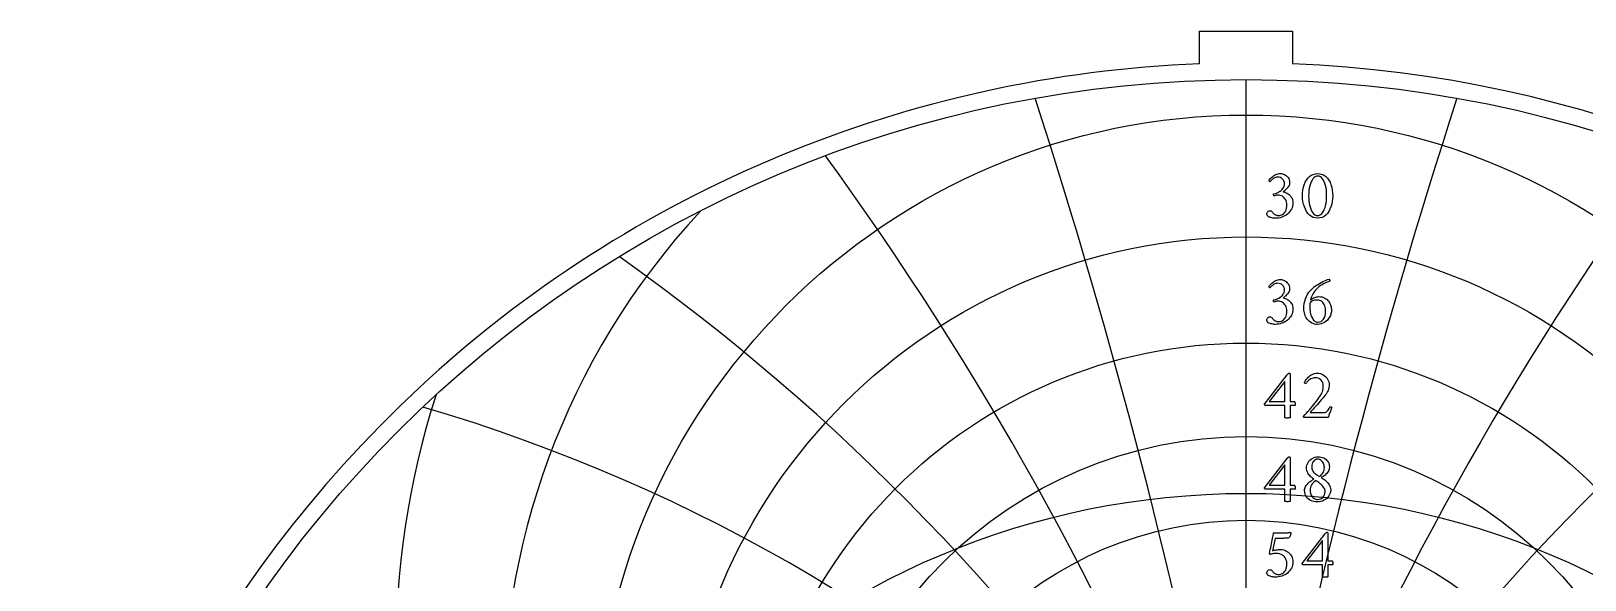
# Model space of a CAD drawing. Header units: millimetres. Extents: x -55 to 55, y -55 to 56.
# Drawn here: x -54.8 to 15.3, y 31.4 to 56.2 of the extents above; entities that cross this region are included whole.
import ezdxf

# ---------------------------------------------------------------- set-up
doc = ezdxf.new("R2010")
doc.units = ezdxf.units.MM
for name, color, linetype in [('CUT_OUTER', 1, 'Continuous'), ('ENGRAVE', 7, 'Continuous'), ('ENGRAVE_FINE', 8, 'Continuous'), ('TEXT', 5, 'Continuous')]:
    doc.layers.add(name, color=color, linetype=linetype)

msp = doc.modelspace()

# ---------------------------------------------------------------- linework, layer by layer
at = {"layer": 'CUT_OUTER'}
for points in [[(-2.1, 56.19), (2.1, 56.19), (2.1, 54.7095)], [(-2.1, 54.7095), (-2.1, 56.19)]]:
    msp.add_lwpolyline(points, dxfattribs=at)
for centre, radius, start, end in [((-0.0002, -0.0001), 54.7499, 132.890359, 87.801582), ((-0.0009, 0.0013), 54.7484, 92.19735, 132.890919)]:
    msp.add_arc(centre, radius, start, end, dxfattribs=at)
at = {"layer": 'ENGRAVE'}
msp.add_lwpolyline([(0, -54), (0, 54)], dxfattribs=at)
for centre, radius in [((0, 0), 54), ((0, 23.0863), 29.319), ((0, 21.284), 25.6242), ((0, 19.8271), 22.2988), ((0, 18.6445), 19.2615), ((0, 0), 35.3478), ((0, 17.6847), 16.4503)]:
    msp.add_circle(centre, radius, dxfattribs=at)
for centre, radius, start, end in [((0, 25.334), 33.4947, 137.236305, 42.763695), ((0, 28.1719), 38.3077, 162.33792, 17.66208)]:
    msp.add_arc(centre, radius, start, end, dxfattribs=at)
at = {"layer": 'ENGRAVE_FINE'}
for centre, radius, start, end in [((-278.6826, -34.135), 282.9817, 4.048864, 17.967306), ((-278.6826, -34.135), 282.9817, 4.048864, 17.967306), ((278.6826, -34.135), 282.9817, 162.032694, 175.951136), ((278.6826, -34.135), 282.9817, 162.032694, 175.951136), ((-135.009, -34.135), 143.6736, 8.149817, 36.122961), ((-135.009, -34.135), 143.6736, 8.149817, 36.122961), ((135.009, -34.135), 143.6736, 143.877039, 171.850183), ((135.009, -34.135), 143.6736, 143.877039, 171.850183), ((-85.1117, -34.135), 98.2785, 12.357385, 54.648053), ((-85.1117, -34.135), 98.2785, 12.357385, 54.648053), ((85.1117, -34.135), 98.2785, 125.351947, 167.642615), ((85.1117, -34.135), 98.2785, 125.351947, 167.642615), ((-58.5619, -34.135), 76.4471, 16.731177, 73.695482), ((-58.5619, -34.135), 76.4471, 16.731177, 73.695482), ((58.5619, -34.135), 76.4471, 106.304518, 163.268823), ((58.5619, -34.135), 76.4471, 106.304518, 163.268823)]:
    msp.add_arc(centre, radius, start, end, dxfattribs=at)
at = {"layer": 'TEXT'}
for points in [[(1.5553, 49.7685), (1.5962, 49.7656), (1.6391, 49.7569), (1.684, 49.7425), (1.7309, 49.7222), (1.7771, 49.6964), (1.8199, 49.6651), (1.8593, 49.6285), (1.8954, 49.5865), (1.9254, 49.5394), (1.9469, 49.4875), (1.9597, 49.4308), (1.964, 49.3693), (1.9609, 49.3208), (1.9517, 49.2743), (1.9362, 49.2298), (1.9145, 49.1873), (1.8886, 49.1472), (1.8602, 49.1098), (1.8295, 49.0753), (1.7964, 49.0436), (1.7629, 49.0148), (1.7313, 48.9893), (1.7015, 48.9669), (1.6734, 48.9478), (1.7189, 48.9384), (1.766, 48.923), (1.8147, 48.9017), (1.865, 48.8743), (1.9142, 48.8411), (1.9596, 48.8021), (2.0013, 48.7572), (2.0391, 48.7067), (2.0705, 48.6503), (2.093, 48.5881), (2.1064, 48.5201), (2.1109, 48.4464), (2.1066, 48.3684), (2.0938, 48.2943), (2.0723, 48.2239), (2.0423, 48.1574), (2.0051, 48.0951), (1.9624, 48.0376), (1.9141, 47.9849), (1.8602, 47.937), (1.8019, 47.8942), (1.7401, 47.8568), (1.6749, 47.8247), (1.6064, 47.7981), (1.5357, 47.7771), (1.4642, 47.7622), (1.392, 47.7532), (1.3189, 47.7502), (1.2867, 47.7513), (1.2507, 47.7546), (1.2109, 47.7601), (1.1672, 47.7677), (1.1228, 47.7778), (1.0806, 47.7905), (1.0406, 47.8058), (1.0028, 47.8236), (0.9956, 47.83), (0.9868, 47.8396), (0.9764, 47.8524), (0.9645, 47.8683), (0.9533, 47.8861), (0.9453, 47.9043), (0.9405, 47.9228), (0.9389, 47.9418), (0.9414, 47.9737), (0.9489, 48.0025), (0.9614, 48.028), (0.9788, 48.0504), (0.9995, 48.0685), (1.0215, 48.0815), (1.045, 48.0893), (1.0698, 48.0919), (1.1001, 48.0888), (1.1269, 48.0795), (1.1504, 48.0641), (1.1704, 48.0424), (1.1889, 48.0183), (1.2076, 47.9957), (1.2264, 47.9744), (1.2455, 47.9546), (1.2689, 47.9339), (1.2946, 47.9166), (1.3224, 47.9028), (1.3525, 47.8923), (1.3835, 47.8846), (1.4143, 47.8791), (1.445, 47.8758), (1.4754, 47.8747), (1.517, 47.8776), (1.5589, 47.8863), (1.6009, 47.9008), (1.6431, 47.921), (1.6837, 47.948), (1.7209, 47.9825), (1.7548, 48.0246), (1.7852, 48.0743), (1.8103, 48.1323), (1.8283, 48.1993), (1.8391, 48.2752), (1.8427, 48.3602), (1.8391, 48.4221), (1.8283, 48.4803), (1.8103, 48.5347), (1.7852, 48.5853), (1.7544, 48.6315), (1.7193, 48.6727), (1.6801, 48.7089), (1.6367, 48.7402), (1.5905, 48.7653), (1.5429, 48.7833), (1.4939, 48.7941), (1.4435, 48.7977), (1.4178, 48.7967), (1.392, 48.7937), (1.3659, 48.7887), (1.3397, 48.7817), (1.3148, 48.7743), (1.293, 48.7681), (1.2741, 48.7631), (1.2583, 48.7593), (1.2499, 48.7727), (1.2439, 48.7873), (1.2403, 48.8031), (1.2391, 48.82), (1.2395, 48.8304), (1.2407, 48.8392), (1.2427, 48.8464), (1.2455, 48.852), (1.307, 48.8681), (1.3668, 48.8879), (1.4251, 48.9112), (1.4818, 48.9382), (1.535, 48.969), (1.5828, 49.0041), (1.6252, 49.0433), (1.6622, 49.0867), (1.6923, 49.1349), (1.7137, 49.1885), (1.7266, 49.2475), (1.7309, 49.3118), (1.7255, 49.3715), (1.7093, 49.426), (1.6824, 49.4753), (1.6447, 49.5194), (1.5986, 49.5557), (1.5465, 49.5817), (1.4884, 49.5973), (1.4243, 49.6024), (1.3764, 49.5995), (1.3317, 49.5909), (1.2902, 49.5764), (1.2519, 49.5561), (1.217, 49.5328), (1.186, 49.509), (1.1588, 49.4849), (1.1353, 49.4603), (1.1154, 49.4379), (1.099, 49.42), (1.0859, 49.4067), (1.0762, 49.3981), (1.0698, 49.3995), (1.0635, 49.4036), (1.0571, 49.4106), (1.0507, 49.4204), (1.0451, 49.4316), (1.0411, 49.4428), (1.0387, 49.4539), (1.0379, 49.4651), (1.0636, 49.5015), (1.0926, 49.5374), (1.125, 49.5726), (1.1609, 49.6072), (1.1999, 49.6402), (1.2419, 49.6703), (1.2869, 49.6977), (1.3349, 49.7222), (1.3858, 49.7425), (1.4395, 49.7569), (1.496, 49.7656), (1.5553, 49.7685)], [(3.2255, 49.7653), (3.3314, 49.7567), (3.4287, 49.731), (3.5174, 49.6881), (3.5975, 49.628), (3.6688, 49.5536), (3.7309, 49.4679), (3.7838, 49.3708), (3.8275, 49.2623), (3.8617, 49.1455), (3.8861, 49.0232), (3.9008, 48.8956), (3.9057, 48.7625), (3.9007, 48.6295), (3.8857, 48.5019), (3.8608, 48.3796), (3.8259, 48.2627), (3.7815, 48.1542), (3.7281, 48.0568), (3.6657, 47.9705), (3.5943, 47.8955), (3.5144, 47.8347), (3.4263, 47.7913), (3.33, 47.7653), (3.2255, 47.7566), (3.1237, 47.7653), (3.0291, 47.7913), (2.9417, 47.8347), (2.8614, 47.8955), (2.7893, 47.9705), (2.7261, 48.0568), (2.6719, 48.1542), (2.6267, 48.2627), (2.5911, 48.3796), (2.5656, 48.5019), (2.5503, 48.6295), (2.5453, 48.7625), (2.5502, 48.8956), (2.5652, 49.0232), (2.5902, 49.1455), (2.6251, 49.2623), (2.6696, 49.3708), (2.7233, 49.4679), (2.7862, 49.5536), (2.8582, 49.628), (2.9387, 49.6881), (3.0267, 49.731), (3.1223, 49.7567), (3.2255, 49.7653)], [(3.2415, 49.6503), (3.1783, 49.6429), (3.1197, 49.6204), (3.0657, 49.583), (3.0163, 49.5306), (2.9719, 49.4656), (2.9329, 49.3905), (2.8992, 49.3051), (2.871, 49.2096), (2.8486, 49.1062), (2.8327, 48.9973), (2.8231, 48.8827), (2.8199, 48.7625), (2.8231, 48.6437), (2.8327, 48.5298), (2.8486, 48.4209), (2.871, 48.317), (2.8988, 48.2207), (2.9313, 48.1346), (2.9683, 48.0587), (3.0099, 47.9929), (3.0555, 47.9398), (3.1045, 47.9019), (3.1569, 47.8791), (3.2127, 47.8715), (3.28, 47.8793), (3.3412, 47.9027), (3.3965, 47.9416), (3.4458, 47.9961), (3.4893, 48.0636), (3.5269, 48.1414), (3.5587, 48.2296), (3.5848, 48.3282), (3.605, 48.4342), (3.6195, 48.5446), (3.6282, 48.6593), (3.6311, 48.7785), (3.628, 48.8984), (3.6187, 49.012), (3.6032, 49.1195), (3.5816, 49.2208), (3.5544, 49.314), (3.5225, 49.3973), (3.4858, 49.4705), (3.4442, 49.5338), (3.3986, 49.5848), (3.3496, 49.6212), (3.2972, 49.6431), (3.2415, 49.6503)], [(1.5553, 44.9863), (1.5962, 44.9834), (1.6391, 44.9747), (1.684, 44.9602), (1.7309, 44.9399), (1.7771, 44.9141), (1.8199, 44.8829), (1.8593, 44.8462), (1.8954, 44.8042), (1.9254, 44.7571), (1.9469, 44.7052), (1.9597, 44.6485), (1.964, 44.5871), (1.9609, 44.5386), (1.9517, 44.4921), (1.9362, 44.4475), (1.9145, 44.405), (1.8886, 44.3649), (1.8602, 44.3276), (1.8295, 44.2931), (1.7964, 44.2613), (1.7629, 44.2326), (1.7313, 44.207), (1.7015, 44.1847), (1.6734, 44.1655), (1.7189, 44.1561), (1.766, 44.1408), (1.8147, 44.1194), (1.865, 44.0921), (1.9142, 44.0588), (1.9596, 44.0198), (2.0013, 43.975), (2.0391, 43.9244), (2.0705, 43.868), (2.093, 43.8058), (2.1064, 43.7379), (2.1109, 43.6641), (2.1066, 43.5862), (2.0938, 43.512), (2.0723, 43.4417), (2.0423, 43.3751), (2.0051, 43.3128), (1.9624, 43.2554), (1.9141, 43.2027), (1.8602, 43.1548), (1.8019, 43.1119), (1.7401, 43.0745), (1.6749, 43.0425), (1.6064, 43.0158), (1.5357, 42.9949), (1.4642, 42.9799), (1.392, 42.9709), (1.3189, 42.9679), (1.2867, 42.969), (1.2507, 42.9723), (1.2109, 42.9778), (1.1672, 42.9855), (1.1228, 42.9956), (1.0806, 43.0083), (1.0406, 43.0235), (1.0028, 43.0414), (0.9956, 43.0478), (0.9868, 43.0574), (0.9764, 43.0701), (0.9645, 43.0861), (0.9533, 43.1039), (0.9453, 43.122), (0.9405, 43.1406), (0.9389, 43.1595), (0.9414, 43.1915), (0.9489, 43.2202), (0.9614, 43.2458), (0.9788, 43.2681), (0.9995, 43.2863), (1.0215, 43.2993), (1.045, 43.307), (1.0698, 43.3096), (1.1001, 43.3065), (1.1269, 43.2973), (1.1504, 43.2818), (1.1704, 43.2601), (1.1889, 43.2361), (1.2076, 43.2134), (1.2264, 43.1922), (1.2455, 43.1723), (1.2689, 43.1517), (1.2946, 43.1344), (1.3224, 43.1205), (1.3525, 43.11), (1.3835, 43.1024), (1.4143, 43.0969), (1.445, 43.0936), (1.4754, 43.0925), (1.517, 43.0954), (1.5589, 43.1041), (1.6009, 43.1185), (1.6431, 43.1388), (1.6837, 43.1657), (1.7209, 43.2003), (1.7548, 43.2424), (1.7852, 43.2921), (1.8103, 43.3501), (1.8283, 43.417), (1.8391, 43.493), (1.8427, 43.5779), (1.8391, 43.6399), (1.8283, 43.6981), (1.8103, 43.7524), (1.7852, 43.803), (1.7544, 43.8493), (1.7193, 43.8905), (1.6801, 43.9267), (1.6367, 43.9579), (1.5905, 43.9831), (1.5429, 44.001), (1.4939, 44.0118), (1.4435, 44.0154), (1.4178, 44.0144), (1.392, 44.0114), (1.3659, 44.0064), (1.3397, 43.9994), (1.3148, 43.9921), (1.293, 43.9859), (1.2741, 43.9809), (1.2583, 43.9771), (1.2499, 43.9905), (1.2439, 44.005), (1.2403, 44.0208), (1.2391, 44.0378), (1.2395, 44.0482), (1.2407, 44.0569), (1.2427, 44.0641), (1.2455, 44.0697), (1.307, 44.0859), (1.3668, 44.1056), (1.4251, 44.129), (1.4818, 44.1559), (1.535, 44.1868), (1.5828, 44.2218), (1.6252, 44.261), (1.6622, 44.3044), (1.6923, 44.3526), (1.7137, 44.4062), (1.7266, 44.4652), (1.7309, 44.5296), (1.7255, 44.5893), (1.7093, 44.6437), (1.6824, 44.693), (1.6447, 44.7372), (1.5986, 44.7735), (1.5465, 44.7994), (1.4884, 44.815), (1.4243, 44.8202), (1.3764, 44.8173), (1.3317, 44.8086), (1.2902, 44.7941), (1.2519, 44.7739), (1.217, 44.7505), (1.186, 44.7268), (1.1588, 44.7026), (1.1353, 44.6781), (1.1154, 44.6556), (1.099, 44.6378), (1.0859, 44.6245), (1.0762, 44.6158), (1.0698, 44.6172), (1.0635, 44.6214), (1.0571, 44.6284), (1.0507, 44.6382), (1.0451, 44.6493), (1.0411, 44.6605), (1.0387, 44.6717), (1.0379, 44.6829), (1.0636, 44.7193), (1.0926, 44.7551), (1.125, 44.7904), (1.1609, 44.825), (1.1999, 44.8579), (1.2419, 44.8881), (1.2869, 44.9154), (1.3349, 44.9399), (1.3858, 44.9602), (1.4395, 44.9747), (1.496, 44.9834), (1.5553, 44.9863)], [(3.2766, 44.2166), (3.3547, 44.2128), (3.4263, 44.2014), (3.4912, 44.1825), (3.5496, 44.1559), (3.6019, 44.1235), (3.6486, 44.0869), (3.6897, 44.0461), (3.7253, 44.001), (3.7557, 43.9533), (3.7816, 43.9044), (3.8028, 43.8543), (3.8195, 43.803), (3.8321, 43.7524), (3.841, 43.7044), (3.8464, 43.659), (3.8482, 43.6162), (3.8429, 43.5315), (3.8271, 43.4498), (3.8006, 43.371), (3.7636, 43.2953), (3.7177, 43.2246), (3.6646, 43.1611), (3.6043, 43.1049), (3.5369, 43.0558), (3.4635, 43.0159), (3.3856, 42.9875), (3.303, 42.9704), (3.2159, 42.9647), (3.1473, 42.9686), (3.0822, 42.9803), (3.0204, 42.9998), (2.962, 43.027), (2.9074, 43.0606), (2.857, 43.0993), (2.8108, 43.1429), (2.7688, 43.1915), (2.7312, 43.2441), (2.6981, 43.2997), (2.6697, 43.3582), (2.6459, 43.4198), (2.627, 43.4828), (2.6135, 43.5456), (2.6054, 43.6081), (2.6027, 43.6705), (2.6075, 43.7887), (2.6219, 43.9036), (2.6459, 44.0154), (2.6794, 44.124), (2.7221, 44.2276), (2.7736, 44.3244), (2.8339, 44.4144), (2.9029, 44.4976), (2.9609, 44.5571), (3.0231, 44.6142), (3.0895, 44.6689), (3.16, 44.7212), (3.2331, 44.7705), (3.3069, 44.8162), (3.3816, 44.8583), (3.457, 44.8968), (3.5316, 44.931), (3.6035, 44.9599), (3.6729, 44.9837), (3.7396, 45.0022), (3.7498, 44.9999), (3.758, 44.993), (3.7642, 44.9816), (3.7684, 44.9655), (3.7712, 44.9484), (3.7732, 44.934), (3.7744, 44.9221), (3.7748, 44.9128), (3.7236, 44.8952), (3.669, 44.8745), (3.611, 44.8505), (3.5496, 44.8234), (3.4865, 44.7922), (3.4231, 44.7563), (3.3595, 44.7156), (3.2957, 44.6701), (3.2335, 44.6191), (3.1744, 44.5619), (3.1185, 44.4985), (3.0658, 44.429), (3.0177, 44.3524), (2.9756, 44.2681), (2.9395, 44.176), (2.9093, 44.0761), (2.952, 44.1077), (2.9971, 44.1356), (3.0446, 44.1596), (3.0945, 44.1799), (3.1442, 44.196), (3.1912, 44.2074), (3.2353, 44.2143), (3.2766, 44.2166)], [(2.8838, 43.9388), (2.8808, 43.913), (2.8782, 43.8869), (2.876, 43.8603), (2.8742, 43.8334), (2.8728, 43.8062), (2.8718, 43.7791), (2.8712, 43.7519), (2.871, 43.7248), (2.8724, 43.6715), (2.8766, 43.617), (2.8836, 43.5613), (2.8934, 43.5044), (2.906, 43.448), (2.9217, 43.3935), (2.9404, 43.341), (2.962, 43.2905), (2.9867, 43.2433), (3.0143, 43.2007), (3.0449, 43.1626), (3.0786, 43.1292), (3.1151, 43.102), (3.1544, 43.0825), (3.1965, 43.0708), (3.2415, 43.0669), (3.3131, 43.0757), (3.378, 43.1021), (3.4361, 43.146), (3.4874, 43.2074), (3.5293, 43.2821), (3.5592, 43.3655), (3.5772, 43.4577), (3.5832, 43.5587), (3.5807, 43.6246), (3.5732, 43.6881), (3.5607, 43.7492), (3.5432, 43.8078), (3.5204, 43.8625), (3.4917, 43.9116), (3.4573, 43.9551), (3.4171, 43.9931), (3.3706, 44.0238), (3.3173, 44.0458), (3.2572, 44.0589), (3.1904, 44.0633), (3.1559, 44.062), (3.1197, 44.0581), (3.0817, 44.0516), (3.0419, 44.0426), (3.0014, 44.0283), (2.9616, 44.0062), (2.9224, 43.9764), (2.8838, 43.9388)], [(1.9417, 40.7726), (1.9536, 40.7714), (1.9636, 40.7679), (1.9719, 40.7619), (1.9784, 40.7535), (1.9833, 40.7439), (1.9868, 40.7343), (1.9889, 40.7247), (1.9896, 40.7152), (1.9896, 39.4856), (2.1748, 39.4856), (2.1826, 39.4833), (2.19, 39.4761), (2.197, 39.4641), (2.2035, 39.4473), (2.2091, 39.4274), (2.2131, 39.4058), (2.2155, 39.3827), (2.2163, 39.3579), (2.2157, 39.3415), (2.2139, 39.3276), (2.2109, 39.316), (2.2067, 39.3068), (1.9896, 39.3068), (1.9896, 38.7607), (1.9883, 38.7602), (1.9844, 38.7587), (1.9779, 38.7562), (1.9688, 38.7527), (1.954, 38.7492), (1.9301, 38.7467), (1.8973, 38.7452), (1.8555, 38.7447), (1.8066, 38.7463), (1.7716, 38.7511), (1.7507, 38.7591), (1.7437, 38.7703), (1.7437, 39.3068), (0.8655, 39.3068), (0.858, 39.3121), (0.8515, 39.3184), (0.846, 39.3257), (0.8415, 39.334), (0.838, 39.3424), (0.8355, 39.3503), (0.834, 39.3576), (0.8335, 39.3643), (1.8491, 40.6928), (1.8578, 40.7031), (1.8682, 40.7148), (1.8802, 40.7278), (1.8938, 40.7423), (1.9075, 40.7556), (1.9201, 40.7651), (1.9315, 40.7708), (1.9417, 40.7726)], [(3.8674, 39.2302), (3.8512, 39.1905), (3.8347, 39.1483), (3.8177, 39.1035), (3.8003, 39.0561), (3.7832, 39.0083), (3.7668, 38.9623), (3.7512, 38.9181), (3.7365, 38.8757), (3.7233, 38.8376), (3.7125, 38.8062), (3.7041, 38.7817), (3.6981, 38.7639), (2.6187, 38.7639), (2.6138, 38.7676), (2.6087, 38.7723), (2.6034, 38.778), (2.598, 38.7847), (2.5931, 38.7915), (2.5896, 38.7978), (2.5875, 38.8035), (2.5868, 38.8086), (2.6526, 38.8829), (2.7193, 38.9587), (2.7868, 39.0362), (2.855, 39.1152), (2.9229, 39.1948), (2.9892, 39.2741), (3.0538, 39.3529), (3.1169, 39.4314), (3.177, 39.508), (3.2327, 39.5815), (3.284, 39.6517), (3.3309, 39.7188), (3.3745, 39.7868), (3.4095, 39.8505), (3.436, 39.9098), (3.4538, 39.9647), (3.4657, 40.018), (3.4742, 40.0725), (3.4793, 40.1281), (3.481, 40.185), (3.4749, 40.2617), (3.4566, 40.3319), (3.4262, 40.3958), (3.3836, 40.4533), (3.3316, 40.5008), (3.273, 40.5347), (3.2078, 40.5551), (3.1361, 40.5619), (3.0758, 40.5585), (3.0195, 40.5483), (2.9672, 40.5313), (2.9189, 40.5076), (2.8748, 40.4798), (2.8351, 40.4509), (2.7997, 40.4208), (2.7688, 40.3894), (2.7425, 40.3595), (2.7209, 40.3335), (2.7041, 40.3116), (2.6922, 40.2936), (2.6825, 40.2949), (2.6726, 40.2988), (2.6625, 40.3053), (2.6522, 40.3144), (2.6432, 40.3241), (2.6367, 40.3323), (2.6328, 40.3392), (2.6315, 40.3447), (2.6384, 40.3616), (2.6494, 40.3834), (2.6647, 40.4103), (2.6842, 40.4421), (2.7078, 40.4768), (2.7357, 40.5124), (2.7677, 40.5487), (2.8039, 40.5858), (2.8438, 40.622), (2.8866, 40.6553), (2.9324, 40.6858), (2.9812, 40.7136), (3.033, 40.7366), (3.0878, 40.7531), (3.1455, 40.763), (3.2063, 40.7663), (3.2797, 40.7616), (3.3496, 40.7475), (3.4162, 40.724), (3.4794, 40.6912), (3.5377, 40.651), (3.5895, 40.6054), (3.6351, 40.5544), (3.6742, 40.498), (3.7056, 40.4379), (3.7281, 40.3758), (3.7415, 40.3118), (3.746, 40.2457), (3.743, 40.1796), (3.7341, 40.1156), (3.7191, 40.0535), (3.6981, 39.9934), (3.672, 39.9353), (3.6414, 39.8793), (3.6065, 39.8252), (3.5672, 39.7731), (3.5114, 39.7049), (3.4526, 39.6345), (3.3908, 39.562), (3.3261, 39.4872), (3.2607, 39.4126), (3.1971, 39.3403), (3.1354, 39.2705), (3.0754, 39.203), (3.0193, 39.14), (2.9692, 39.0837), (2.9251, 39.0339), (2.887, 38.9906), (3.5065, 38.9906), (3.5507, 38.9943), (3.5907, 39.0054), (3.6266, 39.0239), (3.6582, 39.0497), (3.6873, 39.0832), (3.7153, 39.1244), (3.7423, 39.1734), (3.7684, 39.2302), (3.773, 39.2385), (3.7804, 39.2445), (3.7905, 39.2481), (3.8035, 39.2493), (3.8091, 39.2489), (3.8163, 39.2477), (3.8251, 39.2457), (3.8355, 39.2429), (3.8458, 39.2397), (3.8546, 39.2365), (3.8618, 39.2334), (3.8674, 39.2302)], [(1.7437, 40.399), (1.0443, 39.4856), (1.7437, 39.4856)], [(1.9417, 37.0017), (1.9536, 37.0005), (1.9636, 36.997), (1.9719, 36.991), (1.9784, 36.9826), (1.9833, 36.973), (1.9868, 36.9634), (1.9889, 36.9538), (1.9896, 36.9443), (1.9896, 35.7147), (2.1748, 35.7147), (2.1826, 35.7123), (2.19, 35.7052), (2.197, 35.6932), (2.2035, 35.6764), (2.2091, 35.6565), (2.2131, 35.6349), (2.2155, 35.6118), (2.2163, 35.587), (2.2157, 35.5706), (2.2139, 35.5567), (2.2109, 35.5451), (2.2067, 35.5359), (1.9896, 35.5359), (1.9896, 34.9898), (1.9883, 34.9893), (1.9844, 34.9878), (1.9779, 34.9853), (1.9688, 34.9818), (1.954, 34.9783), (1.9301, 34.9758), (1.8973, 34.9743), (1.8555, 34.9738), (1.8066, 34.9754), (1.7716, 34.9802), (1.7507, 34.9882), (1.7437, 34.9994), (1.7437, 35.5359), (0.8655, 35.5359), (0.858, 35.5412), (0.8515, 35.5475), (0.846, 35.5548), (0.8415, 35.563), (0.838, 35.5715), (0.8355, 35.5794), (0.834, 35.5867), (0.8335, 35.5934), (1.8491, 36.9219), (1.8578, 36.9322), (1.8682, 36.9439), (1.8802, 36.9569), (1.8938, 36.9714), (1.9075, 36.9847), (1.9201, 36.9942), (1.9315, 36.9998), (1.9417, 37.0017)], [(1.7437, 36.6281), (1.0443, 35.7147), (1.7437, 35.7147)], [(3.2415, 36.9985), (3.3102, 36.9952), (3.376, 36.985), (3.4388, 36.968), (3.4985, 36.9443), (3.5539, 36.9141), (3.6035, 36.878), (3.6473, 36.8359), (3.6854, 36.7878), (3.7161, 36.7339), (3.738, 36.6744), (3.7512, 36.6093), (3.7556, 36.5387), (3.752, 36.48), (3.7412, 36.4253), (3.7233, 36.3746), (3.6981, 36.3279), (3.6679, 36.2848), (3.6347, 36.2449), (3.5984, 36.2081), (3.5592, 36.1746), (3.519, 36.1439), (3.4798, 36.1155), (3.4415, 36.0896), (3.4043, 36.066), (3.3959, 36.0624), (3.3931, 36.058), (3.3959, 36.0529), (3.4043, 36.0469), (3.4521, 36.0193), (3.4997, 35.9878), (3.5471, 35.9523), (3.5943, 35.9127), (3.6394, 35.87), (3.6806, 35.8249), (3.7177, 35.7774), (3.7508, 35.7275), (3.7781, 35.6758), (3.7975, 35.6229), (3.8092, 35.5688), (3.8131, 35.5135), (3.8079, 35.4373), (3.7923, 35.365), (3.7664, 35.2968), (3.7301, 35.2325), (3.6853, 35.1735), (3.6339, 35.1211), (3.5759, 35.0753), (3.5113, 35.0361), (3.4421, 35.0047), (3.3704, 34.9822), (3.296, 34.9687), (3.2191, 34.9643), (3.1368, 34.9683), (3.059, 34.9802), (2.9859, 35.0002), (2.9173, 35.0281), (2.8547, 35.0633), (2.7995, 35.1048), (2.7517, 35.1527), (2.7113, 35.207), (2.6792, 35.2666), (2.6562, 35.3307), (2.6425, 35.3992), (2.6379, 35.472), (2.6407, 35.5219), (2.649, 35.5694), (2.663, 35.6145), (2.6826, 35.6573), (2.7063, 35.6976), (2.7329, 35.7355), (2.7622, 35.771), (2.7944, 35.8042), (2.828, 35.8349), (2.8618, 35.8632), (2.8958, 35.8892), (2.9301, 35.9127), (2.9629, 35.9341), (2.9928, 35.9535), (3.0196, 35.9708), (3.0435, 35.9862), (3.0482, 35.9908), (3.0498, 35.995), (3.0482, 35.9988), (3.0435, 36.0022), (3.0108, 36.0234), (2.9768, 36.0489), (2.9414, 36.0785), (2.9045, 36.1123), (2.8684, 36.1498), (2.8351, 36.1902), (2.8045, 36.2336), (2.7768, 36.28), (2.7537, 36.3291), (2.7373, 36.3806), (2.7274, 36.4345), (2.7241, 36.4908), (2.7286, 36.5566), (2.7421, 36.6201), (2.7645, 36.6812), (2.796, 36.7399), (2.8348, 36.7947), (2.8794, 36.8441), (2.9298, 36.8881), (2.986, 36.9267), (3.0462, 36.9581), (3.1089, 36.9806), (3.174, 36.9941), (3.2415, 36.9985)], [(3.2255, 36.89), (3.1717, 36.8836), (3.1221, 36.8644), (3.0767, 36.8325), (3.0355, 36.7878), (3.0012, 36.7343), (2.9768, 36.676), (2.9621, 36.6129), (2.9572, 36.5451), (2.9607, 36.4883), (2.9712, 36.4361), (2.9887, 36.3885), (3.0131, 36.3455), (3.0424, 36.3066), (3.0742, 36.2716), (3.1086, 36.2404), (3.1456, 36.2129), (3.1828, 36.1884), (3.2175, 36.1658), (3.2498, 36.1453), (3.2798, 36.1267), (3.2834, 36.1253), (3.2878, 36.1243), (3.2929, 36.1237), (3.2989, 36.1235), (3.3003, 36.1235), (3.3013, 36.1235), (3.3019, 36.1235), (3.3021, 36.1235), (3.3067, 36.1237), (3.3109, 36.1243), (3.3147, 36.1253), (3.3181, 36.1267), (3.3636, 36.1606), (3.4043, 36.1986), (3.4402, 36.2405), (3.4714, 36.2864), (3.4965, 36.3363), (3.5145, 36.3902), (3.5253, 36.4481), (3.5289, 36.5099), (3.5266, 36.5558), (3.5197, 36.601), (3.5082, 36.6453), (3.4921, 36.6888), (3.4719, 36.7301), (3.4478, 36.7678), (3.42, 36.8019), (3.3884, 36.8325), (3.353, 36.8576), (3.3141, 36.8756), (3.2716, 36.8864), (3.2255, 36.89)], [(3.2255, 35.076), (3.2982, 35.082), (3.3632, 35.1), (3.4204, 35.1299), (3.4698, 35.1718), (3.5096, 35.2235), (3.5381, 35.2828), (3.5551, 35.3497), (3.5608, 35.4241), (3.5574, 35.4713), (3.5472, 35.5171), (3.5303, 35.5616), (3.5065, 35.6046), (3.4782, 35.6457), (3.4474, 35.6844), (3.4143, 35.7207), (3.3788, 35.7547), (3.3426, 35.7859), (3.3077, 35.8141), (3.274, 35.8394), (3.2415, 35.8616), (3.2125, 35.8804), (3.1896, 35.8952), (3.1726, 35.906), (3.1616, 35.9127), (3.1556, 35.9155), (3.1504, 35.9175), (3.146, 35.9187), (3.1425, 35.9191), (3.1381, 35.9189), (3.1345, 35.9183), (3.1317, 35.9173), (3.1297, 35.9159), (3.0701, 35.8746), (3.0191, 35.8305), (2.9767, 35.7836), (2.9429, 35.7339), (2.917, 35.6798), (2.8985, 35.6197), (2.8875, 35.5537), (2.8838, 35.4816), (2.887, 35.42), (2.8965, 35.3631), (2.9125, 35.3107), (2.9349, 35.2629), (2.9621, 35.22), (2.9928, 35.1826), (3.0268, 35.1506), (3.0642, 35.1239), (3.1036, 35.103), (3.1436, 35.088), (3.1843, 35.079), (3.2255, 35.076)], [(1.5265, 32.8181), (1.6156, 32.8129), (1.6978, 32.7973), (1.7729, 32.7714), (1.8411, 32.7351), (1.9021, 32.6909), (1.9556, 32.6413), (2.0019, 32.5863), (2.0407, 32.5259), (2.0714, 32.4623), (2.0934, 32.3978), (2.1065, 32.3322), (2.1109, 32.2656), (2.1066, 32.1877), (2.0938, 32.1135), (2.0723, 32.0432), (2.0423, 31.9766), (2.0051, 31.9143), (1.9624, 31.8568), (1.9141, 31.8042), (1.8602, 31.7563), (1.8019, 31.7134), (1.7401, 31.676), (1.6749, 31.644), (1.6064, 31.6173), (1.5357, 31.5964), (1.4642, 31.5814), (1.392, 31.5724), (1.3189, 31.5694), (1.2867, 31.5705), (1.2507, 31.5738), (1.2109, 31.5793), (1.1672, 31.587), (1.1228, 31.5971), (1.0806, 31.6097), (1.0406, 31.625), (1.0028, 31.6429), (0.9956, 31.6493), (0.9868, 31.6588), (0.9764, 31.6716), (0.9645, 31.6876), (0.9533, 31.7054), (0.9453, 31.7235), (0.9405, 31.7421), (0.9389, 31.761), (0.9414, 31.793), (0.9489, 31.8217), (0.9614, 31.8473), (0.9788, 31.8696), (0.9995, 31.8878), (1.0215, 31.9008), (1.045, 31.9085), (1.0698, 31.9111), (1.1001, 31.908), (1.1269, 31.8988), (1.1504, 31.8833), (1.1704, 31.8616), (1.1889, 31.8376), (1.2076, 31.8149), (1.2264, 31.7937), (1.2455, 31.7738), (1.2689, 31.7532), (1.2946, 31.7359), (1.3224, 31.722), (1.3525, 31.7115), (1.3835, 31.7039), (1.4143, 31.6984), (1.445, 31.6951), (1.4754, 31.694), (1.517, 31.6969), (1.5589, 31.7056), (1.6009, 31.72), (1.6431, 31.7403), (1.6837, 31.7672), (1.7209, 31.8018), (1.7548, 31.8439), (1.7852, 31.8936), (1.8103, 31.9516), (1.8283, 32.0185), (1.8391, 32.0945), (1.8427, 32.1794), (1.8396, 32.2294), (1.8303, 32.2804), (1.8148, 32.3324), (1.7932, 32.3854), (1.7647, 32.4369), (1.7289, 32.4844), (1.6857, 32.5279), (1.6351, 32.5674), (1.5762, 32.6002), (1.5082, 32.6237), (1.4309, 32.6378), (1.3445, 32.6425), (1.3167, 32.6416), (1.2846, 32.6389), (1.2481, 32.6344), (1.2072, 32.6281), (1.167, 32.6206), (1.1329, 32.6125), (1.1048, 32.6038), (1.0826, 32.5946), (1.0779, 32.5955), (1.0734, 32.5982), (1.0691, 32.6026), (1.065, 32.6089), (1.0616, 32.6162), (1.0591, 32.6237), (1.0576, 32.6314), (1.0571, 32.6393), (1.0746, 32.7271), (1.0922, 32.8149), (1.1098, 32.9027), (1.1273, 32.9906), (1.1446, 33.0769), (1.1613, 33.1602), (1.1773, 33.2406), (1.1928, 33.3179), (1.2071, 33.3903), (1.2195, 33.4556), (1.2302, 33.514), (1.2391, 33.5654), (1.699, 33.5654), (1.7311, 33.5658), (1.7636, 33.567), (1.7966, 33.569), (1.8299, 33.5718), (1.862, 33.5751), (1.8914, 33.5786), (1.9179, 33.5823), (1.9417, 33.5862), (1.9612, 33.5896), (1.9752, 33.5921), (1.9836, 33.5936), (1.9864, 33.5941), (1.9941, 33.5895), (2.0012, 33.5854), (2.0076, 33.5816), (2.0135, 33.5782), (2.0184, 33.5746), (2.0219, 33.5702), (2.024, 33.565), (2.0247, 33.559), (2.024, 33.5523), (2.0219, 33.5418), (2.0184, 33.5276), (2.0135, 33.5095), (2.0073, 33.4891), (2, 33.4676), (1.9914, 33.4451), (1.9816, 33.4217), (1.9707, 33.3985), (1.9588, 33.377), (1.946, 33.357), (1.9321, 33.3387), (1.8986, 33.3355), (1.8618, 33.3323), (1.8219, 33.3291), (1.7788, 33.3259), (1.7321, 33.3231), (1.6814, 33.3211), (1.6267, 33.3199), (1.568, 33.3195), (1.3062, 33.3195), (1.2919, 33.2489), (1.2778, 33.1778), (1.2639, 33.106), (1.2503, 33.0337), (1.2366, 32.9619), (1.2227, 32.892), (1.2087, 32.8238), (1.1944, 32.7574), (1.2288, 32.7697), (1.2682, 32.781), (1.3126, 32.7913), (1.362, 32.8005), (1.4112, 32.8082), (1.4551, 32.8137), (1.4935, 32.817), (1.5265, 32.8181)], [(3.6406, 33.5941), (3.6525, 33.5929), (3.6626, 33.5893), (3.6709, 33.5834), (3.6774, 33.575), (3.6823, 33.5654), (3.6858, 33.5558), (3.6878, 33.5462), (3.6885, 33.5367), (3.6885, 32.3071), (3.8738, 32.3071), (3.8816, 32.3047), (3.8889, 32.2976), (3.8959, 32.2856), (3.9025, 32.2688), (3.9081, 32.2489), (3.9121, 32.2273), (3.9145, 32.2041), (3.9153, 32.1794), (3.9147, 32.163), (3.9129, 32.1491), (3.9099, 32.1375), (3.9057, 32.1283), (3.6885, 32.1283), (3.6885, 31.5822), (3.6873, 31.5817), (3.6834, 31.5802), (3.6769, 31.5777), (3.6678, 31.5742), (3.6529, 31.5707), (3.6291, 31.5682), (3.5962, 31.5667), (3.5544, 31.5662), (3.5055, 31.5678), (3.4706, 31.5726), (3.4496, 31.5806), (3.4426, 31.5918), (3.4426, 32.1283), (2.5644, 32.1283), (2.5569, 32.1336), (2.5504, 32.1399), (2.545, 32.1472), (2.5405, 32.1554), (2.537, 32.1639), (2.5345, 32.1718), (2.533, 32.1791), (2.5325, 32.1858), (3.548, 33.5143), (3.5568, 33.5246), (3.5672, 33.5363), (3.5792, 33.5493), (3.5927, 33.5638), (3.6065, 33.5771), (3.6191, 33.5866), (3.6305, 33.5922), (3.6406, 33.5941)], [(3.4426, 33.2205), (2.7433, 32.3071), (3.4426, 32.3071)]]:
    msp.add_lwpolyline(points, close=True, dxfattribs=at)

doc.saveas('drawing.dxf')
